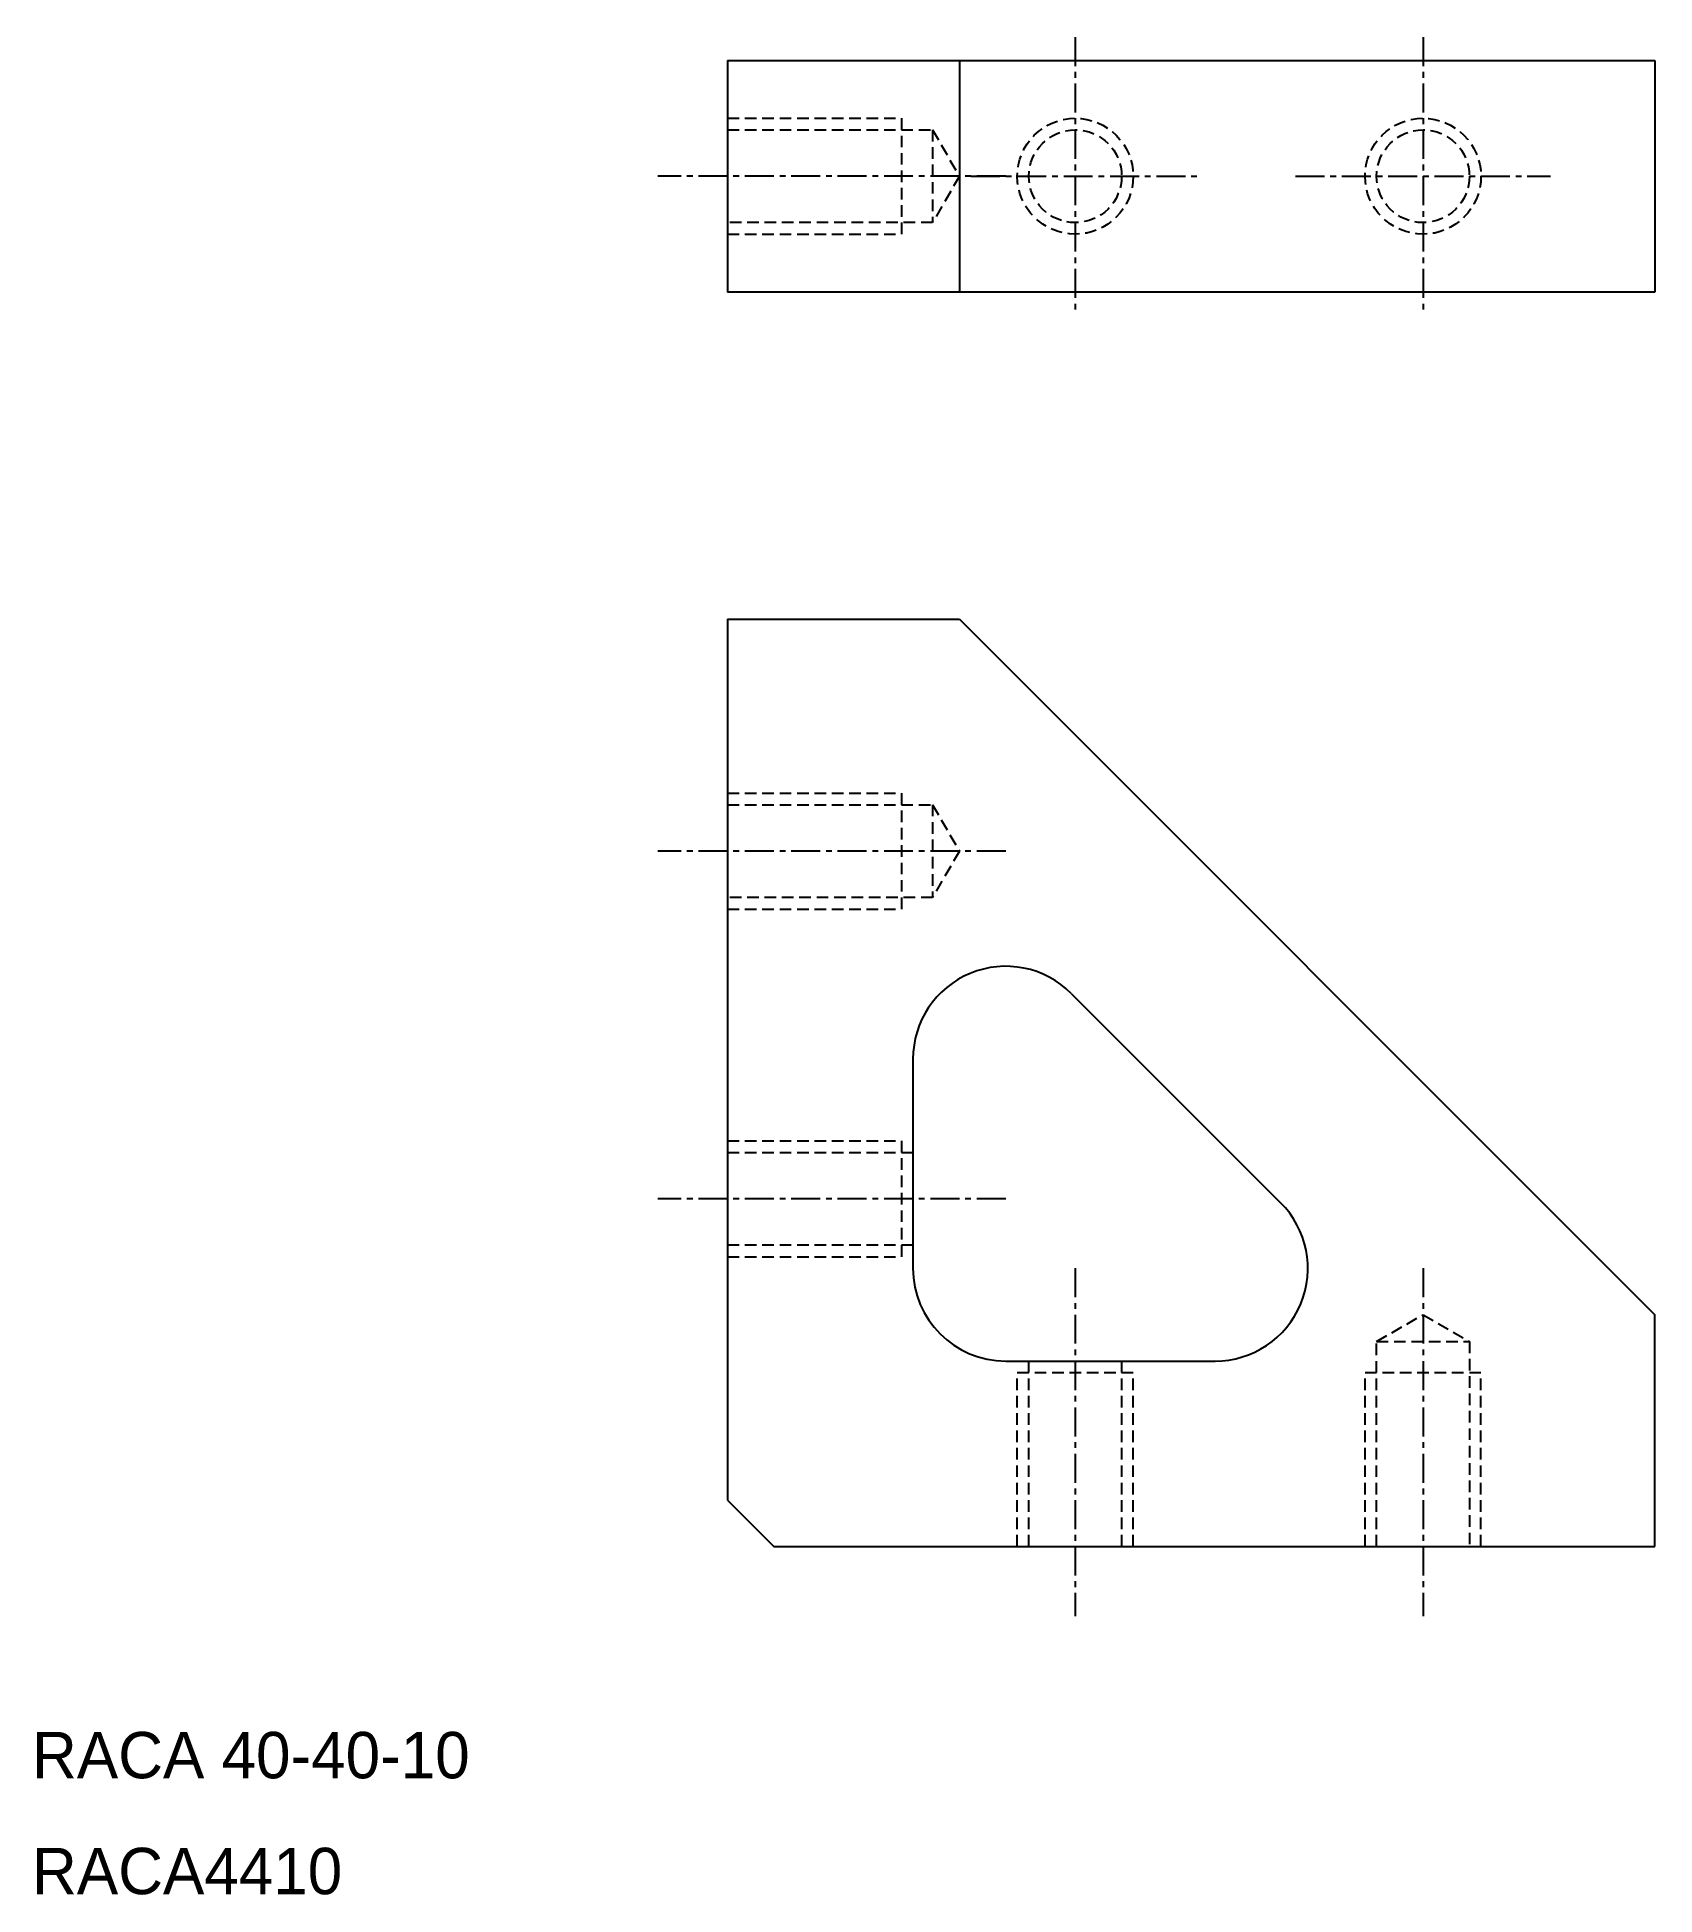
# Model space of a CAD drawing. Extents: x 8279.3 to 8349.1, y 555.3 to 635.4.
import ezdxf

# ---------------------------------------------------------------- set-up
doc = ezdxf.new("R2010")
doc.units = 0
doc.linetypes.add('CENTER', pattern=[2, 1.25, -0.25, 0.25, -0.25])
doc.linetypes.add('DASHED', pattern=[0.75, 0.5, -0.25])
doc.layers.get('0').update_dxf_attribs({"linetype": 'CONTINUOUS'})
doc.layers.add('CENTER', color=1, linetype='CENTER')

msp = doc.modelspace()

# ---------------------------------------------------------------- linework, layer by layer
at = {"color": 7, "linetype": 'CONTINUOUS'}
for p, q in [((8309.064, 634.416), (8309.064, 624.416)), ((8309.064, 634.416), (8349.064, 634.416)), ((8319.064, 634.416), (8319.064, 624.416)), ((8349.064, 634.416), (8349.064, 624.416)), ((8349.064, 624.416), (8309.064, 624.416)), ((8309.064, 610.303), (8319.064, 610.303)), ((8309.064, 610.303), (8309.064, 572.303)), ((8319.064, 610.303), (8349.064, 580.303)), ((8323.893, 594.161), (8332.922, 585.132)), ((8317.064, 591.333), (8317.064, 582.303)), ((8349.064, 570.303), (8349.064, 580.303)), ((8321.064, 578.303), (8330.094, 578.303)), ((8309.064, 572.303), (8311.064, 570.303)), ((8311.064, 570.303), (8349.064, 570.303))]:
    msp.add_line(p, q, dxfattribs=at)
at = {"color": 3, "linetype": 'DASHED'}
for p, q in [((8309.064, 631.916), (8316.564, 631.916)), ((8316.564, 631.916), (8316.564, 626.916)), ((8309.064, 631.416), (8317.91, 631.416)), ((8317.91, 631.416), (8317.91, 627.416)), ((8317.91, 631.416), (8319.064, 629.416)), ((8319.064, 629.416), (8317.91, 627.416)), ((8317.91, 627.416), (8309.064, 627.416)), ((8309.064, 626.916), (8316.564, 626.916)), ((8309.064, 602.803), (8316.564, 602.803)), ((8316.564, 602.803), (8316.564, 597.803)), ((8309.064, 602.303), (8317.91, 602.303)), ((8317.91, 602.303), (8317.91, 598.303)), ((8317.91, 602.303), (8319.064, 600.303)), ((8319.064, 600.303), (8317.91, 598.303)), ((8317.91, 598.303), (8309.064, 598.303)), ((8309.064, 597.803), (8316.564, 597.803)), ((8309.064, 587.803), (8316.564, 587.803)), ((8316.564, 587.803), (8316.564, 582.803)), ((8309.064, 587.303), (8317.064, 587.303)), ((8317.064, 583.303), (8309.064, 583.303)), ((8309.064, 582.803), (8316.564, 582.803)), ((8337.064, 579.149), (8339.064, 580.303)), ((8339.064, 580.303), (8341.064, 579.149)), ((8337.064, 570.303), (8337.064, 579.149)), ((8337.064, 579.149), (8341.064, 579.149)), ((8341.064, 579.149), (8341.064, 570.303)), ((8322.064, 570.303), (8322.064, 578.303)), ((8326.064, 578.303), (8326.064, 570.303)), ((8321.564, 577.803), (8326.564, 577.803)), ((8321.564, 570.303), (8321.564, 577.803)), ((8326.564, 570.303), (8326.564, 577.803)), ((8336.564, 570.303), (8336.564, 577.803)), ((8336.564, 577.803), (8341.564, 577.803)), ((8341.564, 570.303), (8341.564, 577.803))]:
    msp.add_line(p, q, dxfattribs=at)
for centre, radius in [((8324.064, 629.416), 2.5), ((8339.064, 629.416), 2.5), ((8324.064, 629.416), 2), ((8339.064, 629.416), 2)]:
    msp.add_circle(centre, radius, dxfattribs=at)
at = {"color": 7, "linetype": 'CONTINUOUS'}
for centre, start, end in [((8321.064, 591.333), 45, 180), ((8330.094, 582.303), 270, 45), ((8321.064, 582.303), 180, 270)]:
    msp.add_arc(centre, 4, start, end, dxfattribs=at)
at = {"layer": 'CENTER', "color": 1, "linetype": 'CENTER'}
for p, q in [((8324.064, 635.416), (8324.064, 623.416)), ((8339.064, 635.416), (8339.064, 623.416)), ((8321.064, 629.416), (8306.064, 629.416)), ((8319.564, 629.416), (8329.564, 629.416)), ((8333.564, 629.416), (8344.564, 629.416)), ((8321.064, 600.303), (8306.064, 600.303)), ((8321.064, 585.303), (8306.064, 585.303)), ((8324.064, 582.303), (8324.064, 567.303)), ((8339.064, 582.303), (8339.064, 567.303))]:
    msp.add_line(p, q, dxfattribs=at)

# ---------------------------------------------------------------- texts
at = {"color": 7, "linetype": 'CONTINUOUS'}
for s, p in [('RACA 40-40-10', (8279.064, 560.303)), ('RACA4410', (8279.064, 555.303))]:
    msp.add_text(s, height=2, dxfattribs=at).set_placement(p)

doc.saveas('drawing.dxf')
